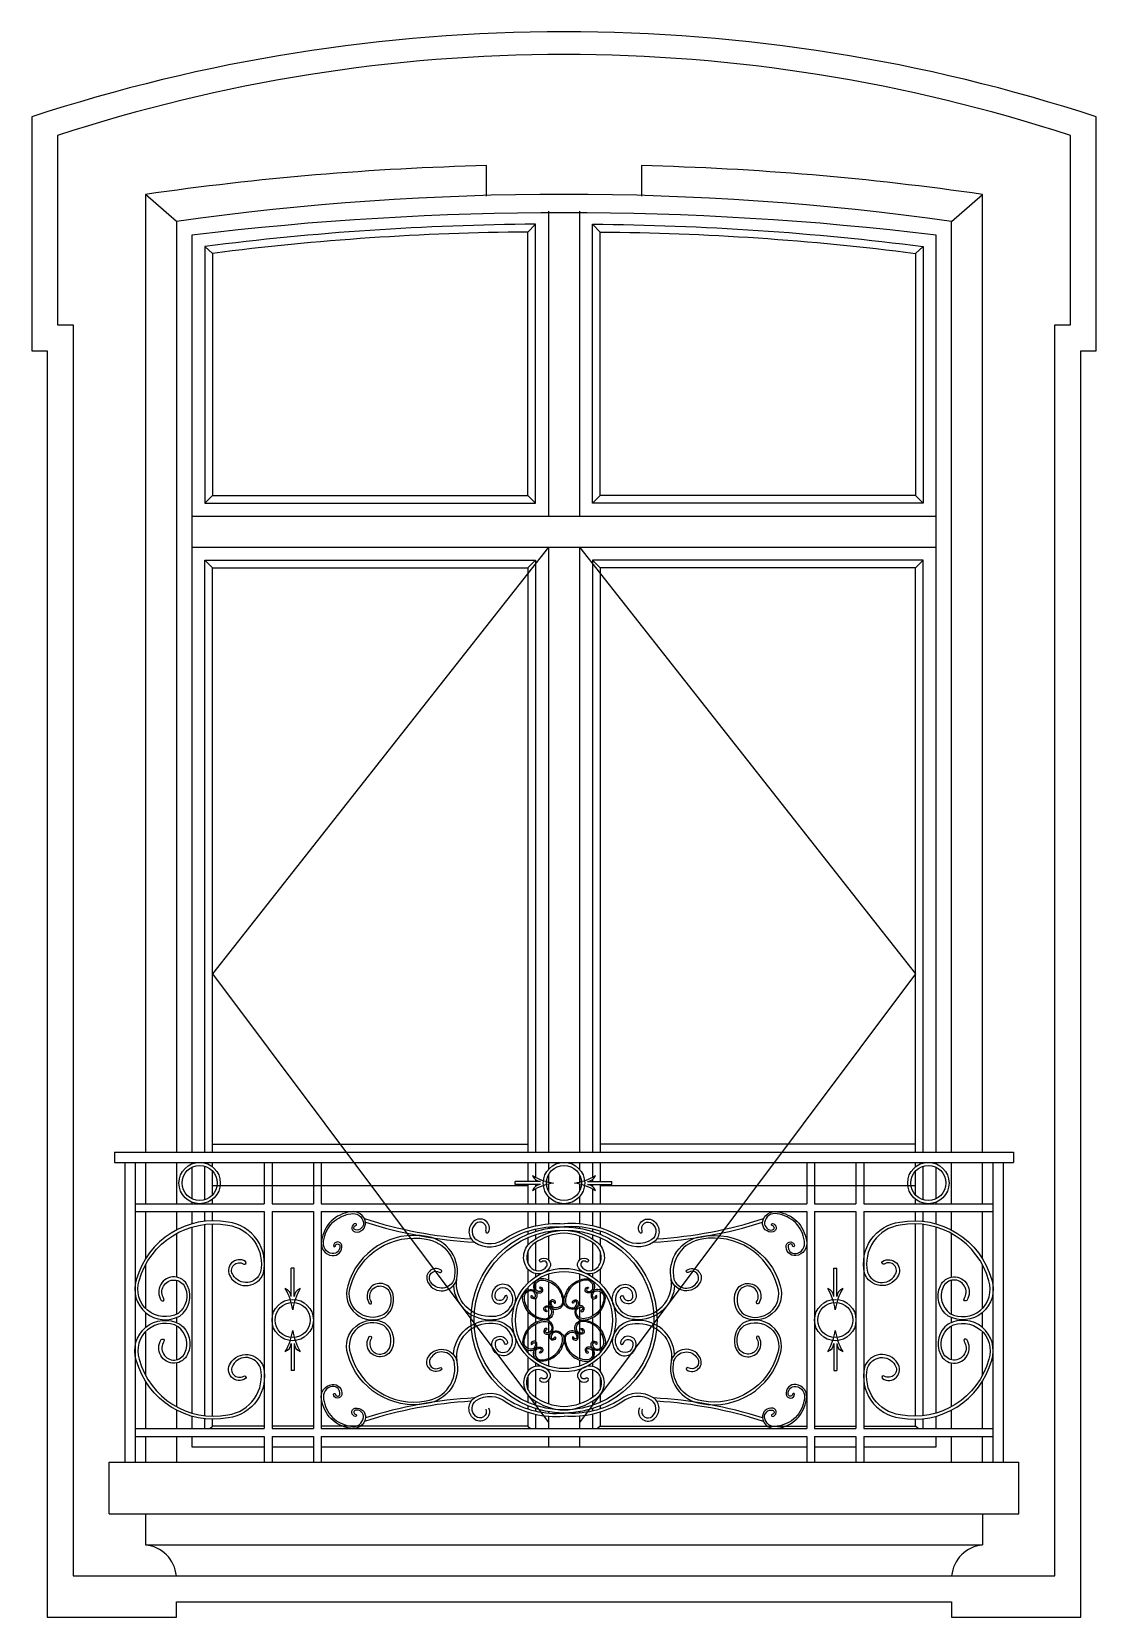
# Model space of a CAD drawing. Header units: metres. Extents: x 1382 to 3442, y 4255 to 7322.
import ezdxf

# ---------------------------------------------------------------- set-up
doc = ezdxf.new("R2010")
doc.units = ezdxf.units.M
for name, color, linetype in [('3', 3, 'Continuous'), ('4', 4, 'Continuous'), ('7', 7, 'Continuous')]:
    doc.layers.add(name, color=color, linetype=linetype)

msp = doc.modelspace()

# ---------------------------------------------------------------- hatches: boundary and pattern name
at = {"layer": '3'}
h = msp.add_hatch(dxfattribs=at)
h.set_pattern_fill('AR-RROOF', scale=200)
h.paths.add_polyline_path([(2341.82, 6934.51, 0.03), (1731.82, 6893.36), (1731.82, 6424.95), (2341.82, 6424.95)])
h.paths.add_polyline_path([(3091.82, 6893.36, 0.03), (2481.82, 6934.51), (2481.82, 6424.95), (3091.82, 6424.95)])
h.paths.add_polyline_path([(2341.82, 6284.95), (1731.82, 6284.95), (1731.82, 5169.95), (2341.82, 5169.95)])
h.paths.add_polyline_path([(3091.82, 6284.95), (2481.82, 6284.95), (2481.82, 5169.95), (3091.82, 5169.95)])
h.paths.add_polyline_path([(2341.82, 5139.95), (1731.82, 5139.95), (1731.82, 4624.95), (2341.82, 4624.95)])
h.paths.add_polyline_path([(3091.82, 5139.95), (2481.82, 5139.95), (2481.82, 4624.95), (3091.82, 4624.95)])

# ---------------------------------------------------------------- linework, layer by layer
for p, q in [((1661.82, 6954.95), (1601.82, 7007.21)), ((3161.82, 6954.95), (3221.82, 7007.21)), ((2341.82, 6934.51), (2356.82, 6949.68)), ((2481.82, 6934.51), (2466.82, 6949.68)), ((1716.82, 6906.62), (1731.82, 6893.36)), ((3106.82, 6906.62), (3091.82, 6893.36)), ((1716.82, 6409.95), (1731.82, 6424.95)), ((2341.82, 6424.95), (2356.82, 6409.95)), ((2481.82, 6424.95), (2466.82, 6409.95)), ((3106.82, 6409.95), (3091.82, 6424.95)), ((2381.82, 6324.95), (1731.82, 5499.7)), ((2441.82, 6324.95), (3091.82, 5499.7)), ((1731.82, 6284.95), (1716.82, 6299.95)), ((2341.82, 6284.95), (2356.82, 6299.95)), ((2481.82, 6284.95), (2466.82, 6299.95)), ((3091.82, 6284.95), (3106.82, 6299.95)), ((1731.82, 5499.7), (2381.82, 4632.02)), ((3091.82, 5499.7), (2441.82, 4632.02)), ((1731.82, 5169.95), (2341.82, 5169.95)), ((3091.82, 5169.95), (2481.82, 5169.95)), ((2366.46, 5097.95), (2317.53, 5097.95)), ((2317.53, 5091.95), (2317.53, 5097.95)), ((2366.46, 5091.95), (2317.53, 5091.95)), ((2457.19, 5097.95), (2504.56, 5097.95)), ((2457.19, 5091.95), (2504.56, 5091.95)), ((2504.56, 5091.95), (2504.56, 5097.95)), ((1889.82, 4929.97), (1883.82, 4929.97)), ((1883.82, 4875.32), (1883.82, 4929.97)), ((1889.82, 4875.32), (1889.82, 4929.97)), ((2933.82, 4929.97), (2939.82, 4929.97)), ((2933.82, 4875.32), (2933.82, 4929.97)), ((2939.82, 4875.32), (2939.82, 4929.97)), ((1883.82, 4784.59), (1883.82, 4732.44)), ((1889.82, 4784.59), (1889.82, 4732.44)), ((2933.82, 4784.59), (2933.82, 4732.44)), ((2939.82, 4784.59), (2939.82, 4732.44)), ((1889.82, 4732.44), (1883.82, 4732.44)), ((2933.82, 4732.44), (2939.82, 4732.44)), ((1726.82, 4619.95), (1731.82, 4624.95)), ((2341.82, 4624.95), (2346.82, 4619.95)), ((2481.82, 4624.95), (2476.82, 4619.95)), ((3096.82, 4619.95), (3091.82, 4624.95))]:
    msp.add_line(p, q, dxfattribs=at)
for points in [[(2356.82, 6949.68, 0.03), (1716.82, 6906.62), (1716.82, 6409.95), (2356.82, 6409.95)], [(2341.82, 6934.51, 0.03), (1731.82, 6893.36), (1731.82, 6424.95), (2341.82, 6424.95)], [(2466.82, 6949.68, -0.03), (3106.82, 6906.62), (3106.82, 6409.95), (2466.82, 6409.95)], [(2481.82, 6934.51, -0.03), (3091.82, 6893.36), (3091.82, 6424.95), (2481.82, 6424.95)], [(1637.64, 4871.24, -1.09), (1678.11, 4893.63, -0.35), (1665.26, 4842.8, -0.68), (1589.95, 4905.95, -0.39), (1761.3, 5013.4, -0.44), (1824.38, 4922.51, -0.64), (1771.42, 4916.74, -0.83), (1792.08, 4938.22, 0.94), (1795.39, 4943.23, 0.83), (1766.4, 4913.46, 0.64), (1830.17, 4920.9, 0.44), (1762.26, 5019.32, 0.39), (1584.2, 4907.67, 0.68), (1668.52, 4837.74, 0.35), (1683.58, 4896.09, 1.09), (1632.65, 4867.9, 0.93)], [(3186, 4871.24, 1.09), (3145.54, 4893.63, 0.35), (3158.38, 4842.8, 0.68), (3233.69, 4905.95, 0.39), (3062.34, 5013.4, 0.44), (2999.26, 4922.51, 0.64), (3052.22, 4916.74, 0.83), (3031.56, 4938.22, -0.94), (3028.26, 4943.23, -0.83), (3057.24, 4913.46, -0.64), (2993.47, 4920.9, -0.44), (3061.38, 5019.32, -0.39), (3239.44, 4907.67, -0.68), (3155.12, 4837.74, -0.35), (3140.06, 4896.09, -1.09), (3190.99, 4867.9, -0.93)], [(2039.34, 4864.91, -1.09), (2073.94, 4884.06, -0.35), (2062.96, 4840.59, -0.68), (1998.56, 4894.58, -0.39), (2145.07, 4986.45, -0.44), (2199, 4908.75, -0.64), (2153.72, 4903.82, -0.83), (2171.39, 4922.18, 0.94), (2174.21, 4926.46, 0.83), (2149.43, 4901.01, 0.64), (2203.95, 4907.37, 0.44), (2145.89, 4991.52, 0.39), (1993.65, 4896.06, 0.68), (2065.74, 4836.26, 0.35), (2078.62, 4886.16, 1.09), (2035.08, 4862.05, 0.93)], [(2784.3, 4864.91, 1.09), (2749.7, 4884.06, 0.35), (2760.69, 4840.59, 0.68), (2825.08, 4894.58, 0.39), (2678.57, 4986.45, 0.44), (2624.64, 4908.75, 0.64), (2669.92, 4903.82, 0.83), (2652.26, 4922.18, -0.94), (2649.43, 4926.46, -0.83), (2674.21, 4901.01, -0.64), (2619.69, 4907.37, -0.44), (2677.75, 4991.52, -0.39), (2829.99, 4896.06, -0.68), (2757.9, 4836.26, -0.35), (2745.02, 4886.16, -1.09), (2788.57, 4862.05, -0.93)], [(1637.64, 4788.67, 1.09), (1678.11, 4766.27, 0.35), (1665.26, 4817.11, 0.68), (1589.95, 4753.96, 0.39), (1761.3, 4646.51, 0.44), (1824.38, 4737.39, 0.64), (1771.42, 4743.16, 0.83), (1792.08, 4721.68, -0.94), (1795.39, 4716.67, -0.83), (1766.4, 4746.45, -0.64), (1830.17, 4739, -0.44), (1762.26, 4640.58, -0.39), (1584.2, 4752.24, -0.68), (1668.52, 4822.17, -0.35), (1683.58, 4763.82, -1.09), (1632.65, 4792, -0.93)], [(2039.34, 4795, 1.09), (2073.94, 4775.85, 0.35), (2062.96, 4819.32, 0.68), (1998.56, 4765.32, 0.39), (2145.07, 4673.45, 0.44), (2199, 4751.16, 0.64), (2153.72, 4756.09, 0.83), (2171.39, 4737.72, -0.94), (2174.21, 4733.44, -0.83), (2149.43, 4758.9, -0.64), (2203.95, 4752.53, -0.44), (2145.89, 4668.39, -0.39), (1993.65, 4763.85, -0.68), (2065.74, 4823.64, -0.35), (2078.62, 4773.75, -1.09), (2035.08, 4797.85, -0.93)], [(2784.3, 4795, -1.09), (2749.7, 4775.85, -0.35), (2760.69, 4819.32, -0.68), (2825.08, 4765.32, -0.39), (2678.57, 4673.45, -0.44), (2624.64, 4751.16, -0.64), (2669.92, 4756.09, -0.83), (2652.26, 4737.72, 0.94), (2649.43, 4733.44, 0.83), (2674.21, 4758.9, 0.64), (2619.69, 4752.53, 0.44), (2677.75, 4668.39, 0.39), (2829.99, 4763.85, 0.68), (2757.9, 4823.64, 0.35), (2745.02, 4773.75, 1.09), (2788.57, 4797.85, 0.93)], [(3186, 4788.67, -1.09), (3145.54, 4766.27, -0.35), (3158.38, 4817.11, -0.68), (3233.69, 4753.96, -0.39), (3062.34, 4646.51, -0.44), (2999.26, 4737.39, -0.64), (3052.22, 4743.16, -0.83), (3031.56, 4721.68, 0.94), (3028.26, 4716.67, 0.83), (3057.24, 4746.45, 0.64), (2993.47, 4739, 0.44), (3061.38, 4640.58, 0.39), (3239.44, 4752.24, 0.68), (3155.12, 4822.17, 0.35), (3140.06, 4763.82, 1.09), (3190.99, 4792, 0.93)]]:
    msp.add_lwpolyline(points, format="xyb", close=True, dxfattribs=at)
for points in [[(1716.82, 5154.95), (1716.82, 6299.95), (2356.82, 6299.95), (2356.82, 5154.95)], [(3106.82, 5154.95), (3106.82, 6299.95), (2466.82, 6299.95), (2466.82, 5154.95)], [(1731.82, 5154.95), (1731.82, 6284.95), (2341.82, 6284.95), (2341.82, 5154.95)], [(3091.82, 5154.95), (3091.82, 6284.95), (2481.82, 6284.95), (2481.82, 5154.95)], [(1716.82, 5133.68), (1716.82, 5134.95)], [(1716.82, 5062.46), (1716.82, 5127.45)], [(1731.82, 5126.18), (1731.82, 5134.95)], [(2341.82, 5134.95), (2341.82, 5097.95)], [(2356.82, 5134.95), (2356.82, 5105.98)], [(2466.82, 5134.95), (2466.82, 5105.98)], [(2481.82, 5134.95), (2481.82, 5097.95)], [(3091.82, 5126.18), (3091.82, 5134.95)], [(3106.82, 5133.68), (3106.82, 5134.95)], [(3106.82, 5062.46), (3106.82, 5127.45)], [(1731.82, 5071.91), (1731.82, 5118)], [(2341.82, 5091.95), (2341.82, 5054.95)], [(2356.82, 5101.39), (2356.82, 5097.95)], [(2356.82, 5091.95), (2356.82, 5088.52)], [(2466.82, 5101.39), (2466.82, 5097.95)], [(2466.82, 5091.95), (2466.82, 5088.52)], [(2481.82, 5091.95), (2481.82, 5054.95)], [(3091.82, 5071.91), (3091.82, 5118)], [(1731.82, 5054.95), (1731.82, 5063.73)], [(2356.82, 5083.5), (2356.82, 5054.95)], [(2466.82, 5083.5), (2466.82, 5054.95)], [(3091.82, 5054.95), (3091.82, 5063.73)], [(1716.82, 5054.95), (1716.82, 5056.22)], [(1716.82, 5020.96), (1716.82, 5039.95)], [(1731.82, 5021.9), (1731.82, 5039.95)], [(2341.82, 5039.95), (2341.82, 5007.99)], [(2356.82, 5039.95), (2356.82, 5011.99)], [(2466.82, 5039.95), (2466.82, 5011.99)], [(2481.82, 5039.95), (2481.82, 5007.99)], [(3091.82, 5021.9), (3091.82, 5039.95)], [(3106.82, 5054.95), (3106.82, 5056.22)], [(3106.82, 5020.96), (3106.82, 5039.95)], [(1716.82, 4644.98), (1716.82, 5014.92)], [(1731.82, 4644.01), (1731.82, 5015.9)], [(2341.82, 5001.7), (2341.82, 4995.78)], [(2356.82, 5005.84), (2356.82, 5001.34)], [(2466.82, 5005.84), (2466.82, 5001.34)], [(2481.82, 5001.7), (2481.82, 4995.78)], [(3091.82, 4644.01), (3091.82, 5015.9)], [(3106.82, 4644.98), (3106.82, 5014.92)], [(2341.82, 4989.25), (2341.82, 4974.61)], [(2356.82, 4995.03), (2356.82, 4986.82)], [(2356.82, 4979.61), (2356.82, 4925.88)], [(2466.82, 4995.03), (2466.82, 4986.82)], [(2466.82, 4979.61), (2466.82, 4925.88)], [(2481.82, 4989.25), (2481.82, 4974.61)], [(2341.82, 4962.7), (2341.82, 4940.47)], [(2481.82, 4962.7), (2481.82, 4940.47)], [(2341.82, 4928.59), (2341.82, 4901.37)], [(2356.82, 4919.73), (2356.82, 4913.47)], [(2466.82, 4919.73), (2466.82, 4913.47)], [(2481.82, 4928.59), (2481.82, 4901.37)], [(2341.82, 4892.69), (2341.82, 4887.91)], [(2341.82, 4884.91), (2341.82, 4851.15)], [(2356.82, 4906.18), (2356.82, 4904.54)], [(2356.82, 4899.92), (2356.82, 4888.99)], [(2356.82, 4885.02), (2356.82, 4884.75)], [(2466.82, 4906.18), (2466.82, 4904.54)], [(2466.82, 4899.92), (2466.82, 4888.99)], [(2466.82, 4885.02), (2466.82, 4884.75)], [(2481.82, 4892.69), (2481.82, 4887.91)], [(2481.82, 4884.91), (2481.82, 4851.15)], [(2341.82, 4846.47), (2341.82, 4813.43)], [(2356.82, 4871.74), (2356.82, 4837.7)], [(2466.82, 4871.74), (2466.82, 4837.7)], [(2481.82, 4846.47), (2481.82, 4813.43)], [(2356.82, 4834.67), (2356.82, 4825.23)], [(2356.82, 4822.21), (2356.82, 4788.16)], [(2466.82, 4834.67), (2466.82, 4825.23)], [(2466.82, 4822.21), (2466.82, 4788.16)], [(2341.82, 4808.76), (2341.82, 4775)], [(2481.82, 4808.76), (2481.82, 4775)], [(2341.82, 4772), (2341.82, 4767.21)], [(2341.82, 4758.54), (2341.82, 4731.32)], [(2356.82, 4775.15), (2356.82, 4774.88)], [(2356.82, 4770.91), (2356.82, 4759.99)], [(2356.82, 4755.37), (2356.82, 4753.72)], [(2466.82, 4775.15), (2466.82, 4774.88)], [(2466.82, 4770.91), (2466.82, 4759.99)], [(2466.82, 4755.37), (2466.82, 4753.72)], [(2481.82, 4772), (2481.82, 4767.21)], [(2481.82, 4758.54), (2481.82, 4731.32)], [(2356.82, 4746.44), (2356.82, 4740.18)], [(2356.82, 4734.02), (2356.82, 4680.3)], [(2466.82, 4746.44), (2466.82, 4740.18)], [(2466.82, 4734.02), (2466.82, 4680.3)], [(2341.82, 4719.43), (2341.82, 4697.21)], [(2481.82, 4719.43), (2481.82, 4697.21)], [(2341.82, 4685.29), (2341.82, 4670.65)], [(2341.82, 4664.12), (2341.82, 4658.2)], [(2356.82, 4673.09), (2356.82, 4664.87)], [(2466.82, 4673.09), (2466.82, 4664.87)], [(2481.82, 4685.29), (2481.82, 4670.65)], [(2481.82, 4664.12), (2481.82, 4658.2)], [(1716.82, 4619.95), (1716.82, 4638.94)], [(1831.82, 4624.95), (1731.82, 4624.95), (1731.82, 4638)], [(2341.82, 4651.91), (2341.82, 4624.95), (1941.82, 4624.95)], [(2356.82, 4658.56), (2356.82, 4654.06)], [(2356.82, 4647.91), (2356.82, 4619.95)], [(2466.82, 4658.56), (2466.82, 4654.06)], [(2466.82, 4647.91), (2466.82, 4619.95)], [(2481.82, 4651.91), (2481.82, 4624.95), (2881.82, 4624.95)], [(2991.82, 4624.95), (3091.82, 4624.95), (3091.82, 4638)], [(3106.82, 4619.95), (3106.82, 4638.94)], [(1926.82, 4624.95), (1846.82, 4624.95)], [(2896.82, 4624.95), (2976.82, 4624.95)]]:
    msp.add_lwpolyline(points, dxfattribs=at)
for points in [[(1963.77, 5018.37, -0.15), (1999.32, 5035.49, -0.44), (2023.72, 5018.72, -0.5), (2008.24, 5004.23, -0.83), (2009, 5012.72, 0.79), (2008.63, 5016.59, 0.84), (2007.37, 5000.44, 0.51), (2027.58, 5019.21, 0.44), (1998.6, 5039.31, 0.15), (1961.02, 5021.12, 0.15), (1942.83, 4983.55, 0.44), (1962.93, 4954.57, 0.51), (1981.71, 4974.77, 0.84), (1965.56, 4973.52, 0.79), (1969.43, 4973.14, -0.83), (1977.91, 4973.91, -0.5), (1963.42, 4958.43, -0.44), (1946.66, 4982.82, -0.15), (1963.77, 5018.37)], [(2859.87, 5018.37, 0.15), (2824.32, 5035.49, 0.44), (2799.92, 5018.72, 0.5), (2815.41, 5004.23, 0.83), (2814.64, 5012.72, -0.79), (2815.02, 5016.59, -0.84), (2816.27, 5000.44, -0.51), (2796.07, 5019.21, -0.44), (2825.05, 5039.31, -0.15), (2862.62, 5021.12, -0.15), (2880.81, 4983.55, -0.44), (2860.71, 4954.57, -0.51), (2841.93, 4974.77, -0.84), (2858.08, 4973.52, -0.79), (2854.21, 4973.14, 0.83), (2845.73, 4973.91, 0.5), (2860.22, 4958.43, 0.44), (2876.99, 4982.82, 0.15), (2859.87, 5018.37)], [(2266.02, 4999.92, 0.81), (2236.8, 5020.57, 0.48), (2238.35, 4980.57, 0.33), (2303.52, 4984.22, -0.16), (2411.82, 5009.95)], [(2260.5, 5002.26, 0.81), (2240.79, 5016.09, 0.48), (2241.78, 4985.49, 0.33), (2300.01, 4989.12, -0.16), (2411.82, 5015.97, -0.16)], [(2411.82, 4997.95, 0.15), (2354.35, 4977.84, 0.44), (2346.03, 4932.92, 0.5), (2378.73, 4934, 0.83), (2368.64, 4942.42, -0.79), (2364.83, 4947.06, -0.84), (2383.82, 4930.8, -0.51), (2341.28, 4929.24, -0.44), (2350.97, 4982.8, -0.15), (2411.82, 5003.95, -0.15), (2472.67, 4982.8, -0.44), (2482.36, 4929.24, -0.51), (2439.83, 4930.8, -0.84), (2458.82, 4947.06, -0.79), (2455.01, 4942.42, 0.83), (2444.91, 4934, 0.5), (2477.62, 4932.92, 0.44), (2469.29, 4977.84, 0.15), (2411.82, 4997.95)], [(2557.62, 4999.92, -0.81), (2586.85, 5020.57, -0.48), (2585.29, 4980.57, -0.33), (2520.13, 4984.22, 0.16), (2411.82, 5009.95)], [(2563.15, 5002.26, -0.81), (2582.85, 5016.09, -0.48), (2581.86, 4985.49, -0.33), (2523.63, 4989.12, 0.16), (2411.82, 5015.97, 0.16)], [(2197.86, 4896.7, 0.42), (2274.03, 4830.76, 0.27), (2312.99, 4852.62, 0.34), (2310.61, 4891.26, 0.69), (2272.36, 4878.15, 0.96), (2302.55, 4873.8, 0.98), (2296.65, 4874.88, -0.97), (2278.35, 4877.72, -0.69), (2306.03, 4887.38, -0.34), (2307.91, 4855.82, -0.27), (2273.81, 4836.76, -0.48), (2204.37, 4909.31)], [(2396.91, 4894.97, -0.15), (2408.8, 4870.28, -0.44), (2397.15, 4853.34, -0.5), (2387.09, 4864.09, -0.83), (2392.98, 4863.56, 0.79), (2395.67, 4863.82, 0.84), (2384.46, 4864.69, 0.51), (2397.49, 4850.66, 0.44), (2411.45, 4870.78, 0.15), (2398.82, 4896.88, 0.15), (2372.73, 4909.51, 0.44), (2352.6, 4895.55, 0.51), (2366.63, 4882.51, 0.84), (2365.76, 4893.73, 0.79), (2365.5, 4891.04, -0.83), (2366.03, 4885.15, -0.5), (2355.28, 4895.21, -0.44), (2372.22, 4906.85, -0.15), (2396.91, 4894.97)], [(2426.73, 4894.97, 0.15), (2414.85, 4870.28, 0.44), (2426.49, 4853.34, 0.5), (2436.55, 4864.09, 0.83), (2430.66, 4863.56, -0.79), (2427.97, 4863.82, -0.84), (2439.19, 4864.69, -0.51), (2426.15, 4850.66, -0.44), (2412.19, 4870.78, -0.15), (2424.82, 4896.88, -0.15), (2450.92, 4909.51, -0.44), (2471.04, 4895.55, -0.51), (2457.01, 4882.51, -0.84), (2457.88, 4893.73, -0.79), (2458.14, 4891.04, 0.83), (2457.61, 4885.15, 0.5), (2468.36, 4895.21, 0.44), (2451.42, 4906.85, 0.15), (2426.73, 4894.97)], [(2625.79, 4896.7, -0.42), (2549.61, 4830.76, -0.27), (2510.65, 4852.62, -0.34), (2513.04, 4891.26, -0.69), (2551.29, 4878.15, -0.96), (2521.09, 4873.8, -0.98), (2527, 4874.88, 0.97), (2545.3, 4877.72, 0.69), (2517.61, 4887.38, 0.34), (2515.73, 4855.82, 0.27), (2549.84, 4836.76, 0.48), (2619.27, 4909.31)], [(2346.76, 4844.81, 0.15), (2371.45, 4832.93, 0.44), (2388.39, 4844.57, 0.5), (2377.64, 4854.63, 0.83), (2378.17, 4848.74, -0.79), (2377.91, 4846.05, -0.84), (2377.04, 4857.27, -0.51), (2391.07, 4844.23, -0.44), (2370.94, 4830.27, -0.15), (2344.85, 4842.9, -0.15), (2332.22, 4868.99, -0.44), (2346.18, 4889.12, -0.51), (2359.21, 4875.09, -0.84), (2348, 4875.96, -0.79), (2350.69, 4876.22, 0.83), (2356.58, 4875.69, 0.5), (2346.51, 4886.44, 0.44), (2334.87, 4869.5, 0.15), (2346.76, 4844.81)], [(2476.88, 4844.81, -0.15), (2452.2, 4832.93, -0.44), (2435.26, 4844.57, -0.5), (2446.01, 4854.63, -0.83), (2445.47, 4848.74, 0.79), (2445.74, 4846.05, 0.84), (2446.61, 4857.27, 0.51), (2432.58, 4844.23, 0.44), (2452.7, 4830.27, 0.15), (2478.79, 4842.9, 0.15), (2491.43, 4868.99, 0.44), (2477.47, 4889.12, 0.51), (2464.43, 4875.09, 0.84), (2475.64, 4875.96, 0.79), (2472.96, 4876.22, -0.83), (2467.06, 4875.69, -0.5), (2477.13, 4886.44, -0.44), (2488.77, 4869.5, -0.15), (2476.88, 4844.81)], [(2197.86, 4763.2, -0.42), (2274.03, 4829.15, -0.27), (2312.99, 4807.29, -0.34), (2310.61, 4768.64, -0.69), (2272.36, 4781.76, -0.96), (2302.55, 4786.1, -0.98), (2296.65, 4785.03, 0.97), (2278.35, 4782.19, 0.69), (2306.03, 4772.53, 0.34), (2307.91, 4804.09, 0.27), (2273.81, 4823.15, 0.48), (2204.37, 4750.59)], [(2346.76, 4815.09, -0.15), (2371.45, 4826.98, -0.44), (2388.39, 4815.34, -0.5), (2377.64, 4805.27, -0.83), (2378.17, 4811.17, 0.79), (2377.91, 4813.85, 0.84), (2377.04, 4802.64, 0.51), (2391.07, 4815.68, 0.44), (2370.94, 4829.63, 0.15), (2344.85, 4817, 0.15), (2332.22, 4790.91, 0.44), (2346.18, 4770.79, 0.51), (2359.21, 4784.82, 0.84), (2348, 4783.95, 0.79), (2350.69, 4783.68, -0.83), (2356.58, 4784.21, -0.5), (2346.51, 4773.46, -0.44), (2334.87, 4790.4, -0.15), (2346.76, 4815.09)], [(2476.88, 4815.09, 0.15), (2452.2, 4826.98, 0.44), (2435.26, 4815.34, 0.5), (2446.01, 4805.27, 0.83), (2445.47, 4811.17, -0.79), (2445.74, 4813.85, -0.84), (2446.61, 4802.64, -0.51), (2432.58, 4815.68, -0.44), (2452.7, 4829.63, -0.15), (2478.79, 4817, -0.15), (2491.43, 4790.91, -0.44), (2477.47, 4770.79, -0.51), (2464.43, 4784.82, -0.84), (2475.64, 4783.95, -0.79), (2472.96, 4783.68, 0.83), (2467.06, 4784.21, 0.5), (2477.13, 4773.46, 0.44), (2488.77, 4790.4, 0.15), (2476.88, 4815.09)], [(2625.79, 4763.2, 0.42), (2549.61, 4829.15, 0.27), (2510.65, 4807.29, 0.34), (2513.04, 4768.64, 0.69), (2551.29, 4781.76, 0.96), (2521.09, 4786.1, 0.98), (2527, 4785.03, -0.97), (2545.3, 4782.19, -0.69), (2517.61, 4772.53, -0.34), (2515.73, 4804.09, -0.27), (2549.84, 4823.15, -0.48), (2619.27, 4750.59)], [(2396.91, 4764.94, 0.15), (2408.8, 4789.63, 0.44), (2397.15, 4806.57, 0.5), (2387.09, 4795.82, 0.83), (2392.98, 4796.35, -0.79), (2395.67, 4796.09, -0.84), (2384.46, 4795.22, -0.51), (2397.49, 4809.25, -0.44), (2411.45, 4789.12, -0.15), (2398.82, 4763.03, -0.15), (2372.73, 4750.4, -0.44), (2352.6, 4764.36, -0.51), (2366.63, 4777.39, -0.84), (2365.76, 4766.18, -0.79), (2365.5, 4768.87, 0.83), (2366.03, 4774.76, 0.5), (2355.28, 4764.69, 0.44), (2372.22, 4753.05, 0.15), (2396.91, 4764.94)], [(2426.73, 4764.94, -0.15), (2414.85, 4789.63, -0.44), (2426.49, 4806.57, -0.5), (2436.55, 4795.82, -0.83), (2430.66, 4796.35, 0.79), (2427.97, 4796.09, 0.84), (2439.19, 4795.22, 0.51), (2426.15, 4809.25, 0.44), (2412.19, 4789.12, 0.15), (2424.82, 4763.03, 0.15), (2450.92, 4750.4, 0.44), (2471.04, 4764.36, 0.51), (2457.01, 4777.39, 0.84), (2457.88, 4766.18, 0.79), (2458.14, 4768.87, -0.83), (2457.61, 4774.76, -0.5), (2468.36, 4764.69, -0.44), (2451.42, 4753.05, -0.15), (2426.73, 4764.94)], [(2411.82, 4661.96, -0.15), (2354.35, 4682.07, -0.44), (2346.03, 4726.98, -0.5), (2378.73, 4725.9, -0.83), (2368.64, 4717.48, 0.79), (2364.83, 4712.85, 0.84), (2383.82, 4729.1, 0.51), (2341.28, 4730.66, 0.44), (2350.97, 4677.1, 0.15), (2411.82, 4655.95, 0.15), (2472.67, 4677.1, 0.44), (2482.36, 4730.66, 0.51), (2439.83, 4729.1, 0.84), (2458.82, 4712.85, 0.79), (2455.01, 4717.48, -0.83), (2444.91, 4725.9, -0.5), (2477.62, 4726.98, -0.44), (2469.29, 4682.07, -0.15), (2411.82, 4661.96)], [(1963.77, 4641.53, 0.15), (1999.32, 4624.41, 0.44), (2023.72, 4641.18, 0.5), (2008.24, 4655.67, 0.83), (2009, 4647.19, -0.79), (2008.63, 4643.32, -0.84), (2007.37, 4659.47, -0.51), (2027.58, 4640.69, -0.44), (1998.6, 4620.59, -0.15), (1961.02, 4638.78, -0.15), (1942.83, 4676.35, -0.44), (1962.93, 4705.33, -0.51), (1981.71, 4685.13, -0.84), (1965.56, 4686.38, -0.79), (1969.43, 4686.76, 0.83), (1977.91, 4686, 0.5), (1963.42, 4701.48, 0.44), (1946.66, 4677.08, 0.15), (1963.77, 4641.53)], [(2859.87, 4641.53, -0.15), (2824.32, 4624.41, -0.44), (2799.92, 4641.18, -0.5), (2815.41, 4655.67, -0.83), (2814.64, 4647.19, 0.79), (2815.02, 4643.32, 0.84), (2816.27, 4659.47, 0.51), (2796.07, 4640.69, 0.44), (2825.05, 4620.59, 0.15), (2862.62, 4638.78, 0.15), (2880.81, 4676.35, 0.44), (2860.71, 4705.33, 0.51), (2841.93, 4685.13, 0.84), (2858.08, 4686.38, 0.79), (2854.21, 4686.76, -0.83), (2845.73, 4686, -0.5), (2860.22, 4701.48, -0.44), (2876.99, 4677.08, -0.15), (2859.87, 4641.53)], [(2266.02, 4659.99, -0.81), (2236.8, 4639.34, -0.48), (2238.35, 4679.34, -0.33), (2303.52, 4675.68, 0.16), (2411.82, 4649.95)], [(2260.5, 4657.65, -0.81), (2240.79, 4643.82, -0.48), (2241.78, 4674.42, -0.33), (2300.01, 4670.79, 0.16), (2411.82, 4643.93, 0.16)], [(2557.62, 4659.99, 0.81), (2586.85, 4639.34, 0.48), (2585.29, 4679.34, 0.33), (2520.13, 4675.68, -0.16), (2411.82, 4649.95)], [(2563.15, 4657.65, 0.81), (2582.85, 4643.82, 0.48), (2581.86, 4674.42, 0.33), (2523.63, 4670.79, -0.16), (2411.82, 4643.93, -0.16)]]:
    msp.add_lwpolyline(points, format="xyb", dxfattribs=at)
for centre, radius in [((1706.82, 5094.95), 40), ((1706.82, 5094.95), 34), ((2411.82, 5094.95), 40), ((2411.82, 5094.95), 34), ((3116.82, 5094.95), 40), ((3116.82, 5094.95), 34), ((2411.82, 4829.95), 180), ((2411.82, 4829.95), 174), ((2411.82, 4829.95), 100), ((2411.82, 4829.95), 94), ((1886.82, 4829.95), 40), ((1886.82, 4829.95), 34), ((2936.82, 4829.95), 40), ((2936.82, 4829.95), 34)]:
    msp.add_circle(centre, radius, dxfattribs=at)
for centre, radius, start, end in [((2406.13, 5201.36), 107.37, 239.08, 262.32), ((2367.18, 5115.21), 17.27, 200.2, 267.61), ((2408.36, 4985.21), 110.98, 98.59, 121.14), ((2367.18, 5074.69), 17.27, 92.39, 159.8), ((2417.51, 5201.36), 107.37, 277.68, 300.92), ((2415.28, 4985.21), 110.98, 58.86, 81.41), ((2456.47, 5115.21), 17.27, 272.39, 339.8), ((2456.47, 5074.69), 17.27, 20.2, 87.61), ((2285.57, 5832.19), 846.93, 252.12, 266.39), ((2285.57, 5832.19), 852.93, 252.39, 266.83), ((2263.46, 5001.56), 3.04, 166.73, 327.29), ((2560.18, 5001.56), 3.04, 212.71, 13.27), ((2538.08, 5832.19), 852.93, 273.17, 287.61), ((2538.08, 5832.19), 846.93, 273.61, 287.88), ((1780.41, 4835.64), 107.37, 7.68, 30.92), ((1866.56, 4874.6), 17.27, 2.39, 69.8), ((1996.56, 4833.42), 110.98, 148.86, 171.41), ((1907.08, 4874.6), 17.27, 110.2, 177.61), ((2827.08, 4833.42), 110.98, 8.59, 31.14), ((2916.56, 4874.6), 17.27, 2.39, 69.8), ((3043.23, 4835.64), 107.37, 149.08, 172.32), ((2957.08, 4874.6), 17.27, 110.2, 177.61), ((1780.41, 4824.26), 107.37, 329.08, 352.32), ((1996.56, 4826.49), 110.98, 188.59, 211.14), ((2827.08, 4826.49), 110.98, 328.86, 351.41), ((3043.23, 4824.26), 107.37, 187.68, 210.92), ((1866.56, 4785.31), 17.27, 290.2, 357.61), ((1907.08, 4785.31), 17.27, 182.39, 249.8), ((2916.56, 4785.31), 17.27, 290.2, 357.61), ((2957.08, 4785.31), 17.27, 182.39, 249.8), ((2285.57, 3827.72), 846.93, 93.61, 107.88), ((2285.57, 3827.72), 852.93, 93.17, 107.61), ((2538.08, 3827.72), 852.93, 72.39, 86.83), ((2538.08, 3827.72), 846.93, 72.12, 86.39)]:
    msp.add_arc(centre, radius, start, end, dxfattribs=at)
at = {"layer": '4'}
for p, q in [((1531.82, 4554.95), (3291.82, 4554.95)), ((1531.82, 4454.95), (1531.82, 4554.95)), ((3291.82, 4454.95), (3291.82, 4554.95)), ((1531.82, 4454.95), (3291.82, 4454.95)), ((1601.82, 4454.95), (1601.82, 4394.95)), ((3221.82, 4454.95), (3221.82, 4394.95))]:
    msp.add_line(p, q, dxfattribs=at)
for points in [[(1661.82, 4284.95), (3161.82, 4284.95), (3161.82, 4254.95), (3411.82, 4254.95), (3411.82, 6704.95), (3441.82, 6704.95), (3441.82, 7157.29, 0.16), (1381.82, 7157.29), (1381.82, 6704.95), (1411.82, 6704.95), (1411.82, 4254.95), (1661.82, 4254.95)], [(3361.82, 4334.95), (3361.82, 6754.95), (3391.82, 6754.95), (3391.82, 7121.08, 0.16), (1431.82, 7121.08), (1431.82, 6754.95), (1461.82, 6754.95), (1461.82, 4334.95)]]:
    msp.add_lwpolyline(points, format="xyb", close=True, dxfattribs=at)
msp.add_lwpolyline([(3161.82, 5154.95), (3161.82, 6954.95, 0.07), (1661.82, 6954.95), (1661.82, 5154.95)], format="xyb", dxfattribs=at)
for points in [[(1661.82, 5134.95), (1661.82, 5054.95)], [(3161.82, 5054.95), (3161.82, 5134.95)], [(1661.82, 5039.95), (1661.82, 5004.13)], [(3161.82, 5004.13), (3161.82, 5039.95)], [(1661.82, 4997.32), (1661.82, 4912.93)], [(3161.82, 4912.93), (3161.82, 4997.32)], [(1661.82, 4906.82), (1661.82, 4841.11)], [(3161.82, 4841.11), (3161.82, 4906.82)], [(1661.82, 4834.61), (1661.82, 4825.3)], [(1661.82, 4818.79), (1661.82, 4753.08)], [(3161.82, 4825.3), (3161.82, 4834.61)], [(3161.82, 4753.08), (3161.82, 4818.79)], [(1661.82, 4746.98), (1661.82, 4662.59)], [(3161.82, 4662.59), (3161.82, 4746.98)], [(1661.82, 4655.78), (1661.82, 4619.95)], [(3161.82, 4619.95), (3161.82, 4655.78)], [(1661.82, 4604.95), (1661.82, 4554.95)], [(3161.82, 4554.95), (3161.82, 4604.95)]]:
    msp.add_lwpolyline(points, dxfattribs=at)
for centre, start, end in [((1595.52, 4328.65), 5.43, 84.57), ((3228.13, 4328.65), 95.43, 174.57)]:
    msp.add_arc(centre, 66.6, start, end, dxfattribs=at)
at = {"layer": '7'}
for p, q in [((2381.82, 6974.87), (2381.82, 6384.95)), ((2441.82, 6974.87), (2441.82, 6384.95)), ((1691.82, 6384.95), (3131.82, 6384.95)), ((1691.82, 6324.95), (3131.82, 6324.95)), ((2381.82, 6324.95), (2381.82, 5154.95)), ((2441.82, 6324.95), (2441.82, 5154.95)), ((1541.82, 5154.95), (3281.82, 5154.95)), ((1541.82, 5134.95), (3281.82, 5134.95)), ((2381.82, 5134.95), (2381.82, 5121.41)), ((2441.82, 5134.95), (2441.82, 5121.41)), ((2381.82, 5110.95), (2381.82, 5096.78)), ((2381.82, 5092.98), (2381.82, 5078.95)), ((2441.82, 5110.95), (2441.82, 5096.78)), ((2441.82, 5092.98), (2441.82, 5078.95)), ((2381.82, 5068.49), (2381.82, 5054.95)), ((2441.82, 5068.49), (2441.82, 5054.95)), ((1581.82, 5054.95), (1831.82, 5054.95)), ((1581.82, 5039.95), (1831.82, 5039.95)), ((1846.82, 5054.95), (1926.82, 5054.95)), ((1846.82, 5039.95), (1926.82, 5039.95)), ((1941.82, 5054.95), (2881.82, 5054.95)), ((1941.82, 5039.95), (2881.82, 5039.95)), ((2381.82, 5039.95), (2381.82, 5015.82)), ((2441.82, 5039.95), (2441.82, 5015.82)), ((2896.82, 5054.95), (2976.82, 5054.95)), ((2896.82, 5039.95), (2976.82, 5039.95)), ((2991.82, 5054.95), (3241.82, 5054.95)), ((2991.82, 5039.95), (3241.82, 5039.95)), ((2381.82, 5009.8), (2381.82, 5007.43)), ((2381.82, 5001.35), (2381.82, 4998.65)), ((2441.82, 5009.8), (2441.82, 5007.43)), ((2441.82, 5001.35), (2441.82, 4998.65)), ((2381.82, 4992.32), (2381.82, 4946.26)), ((2441.82, 4992.32), (2441.82, 4946.26)), ((2381.82, 4928.22), (2381.82, 4925.35)), ((2381.82, 4919.04), (2381.82, 4907.22)), ((2441.82, 4928.22), (2441.82, 4925.35)), ((2441.82, 4919.04), (2441.82, 4907.22)), ((2381.82, 4904.34), (2381.82, 4857.2)), ((2441.82, 4904.34), (2441.82, 4857.2)), ((2381.82, 4854.42), (2381.82, 4834.58)), ((2441.82, 4854.42), (2441.82, 4834.58)), ((2381.82, 4831.51), (2381.82, 4828.4)), ((2381.82, 4825.33), (2381.82, 4805.48)), ((2441.82, 4831.51), (2441.82, 4828.4)), ((2441.82, 4825.33), (2441.82, 4805.48)), ((2381.82, 4802.7), (2381.82, 4755.56)), ((2441.82, 4802.7), (2441.82, 4755.56)), ((2381.82, 4752.69), (2381.82, 4740.87)), ((2381.82, 4734.56), (2381.82, 4731.69)), ((2441.82, 4752.69), (2441.82, 4740.87)), ((2441.82, 4734.56), (2441.82, 4731.69)), ((2381.82, 4713.64), (2381.82, 4667.58)), ((2441.82, 4713.64), (2441.82, 4667.58)), ((2381.82, 4661.25), (2381.82, 4658.56)), ((2381.82, 4652.47), (2381.82, 4650.1)), ((2381.82, 4644.08), (2381.82, 4619.95)), ((2441.82, 4661.25), (2441.82, 4658.56)), ((2441.82, 4652.47), (2441.82, 4650.1)), ((2441.82, 4644.08), (2441.82, 4619.95)), ((1581.82, 4619.95), (1831.82, 4619.95)), ((1581.82, 4604.95), (1831.82, 4604.95)), ((1846.82, 4619.95), (1926.82, 4619.95)), ((1846.82, 4604.95), (1926.82, 4604.95)), ((1941.82, 4619.95), (2881.82, 4619.95)), ((1941.82, 4604.95), (2881.82, 4604.95)), ((2381.82, 4604.95), (2381.82, 4584.95)), ((2441.82, 4604.95), (2441.82, 4584.95)), ((2896.82, 4619.95), (2976.82, 4619.95)), ((2896.82, 4604.95), (2976.82, 4604.95)), ((2991.82, 4619.95), (3241.82, 4619.95)), ((2991.82, 4604.95), (3241.82, 4604.95)), ((1601.82, 4394.95), (3221.82, 4394.95))]:
    msp.add_line(p, q, dxfattribs=at)
for points in [[(2261.82, 7003.68), (2261.82, 7062.98, 0.03), (1601.82, 7007.21), (1601.82, 5154.95)], [(3221.82, 5154.95), (3221.82, 7007.21, 0.03), (2561.82, 7062.98), (2561.82, 7003.68)], [(3131.82, 5154.95), (3131.82, 6928.64, 0.06), (1691.82, 6928.64), (1691.82, 5154.95)]]:
    msp.add_lwpolyline(points, format="xyb", dxfattribs=at)
for points in [[(1541.82, 5154.95), (1541.82, 5134.95)], [(3281.82, 5154.95), (3281.82, 5134.95)], [(1561.82, 5134.95), (1561.82, 4554.95)], [(1581.82, 5134.95), (1581.82, 4554.95)], [(1601.82, 5134.95), (1601.82, 5054.95)], [(1691.82, 5134.95), (1691.82, 5132.03)], [(1691.82, 5125.46), (1691.82, 5064.44)], [(1831.82, 5134.95), (1831.82, 5054.95)], [(1846.82, 5134.95), (1846.82, 5054.95)], [(1926.82, 5134.95), (1926.82, 5054.95)], [(1941.82, 5134.95), (1941.82, 5054.95)], [(2881.82, 5134.95), (2881.82, 5054.95)], [(2896.82, 5134.95), (2896.82, 5054.95)], [(2976.82, 5134.95), (2976.82, 5054.95)], [(2991.82, 5134.95), (2991.82, 5054.95)], [(3131.82, 5132.03), (3131.82, 5134.95)], [(3131.82, 5064.44), (3131.82, 5125.46)], [(3221.82, 5054.95), (3221.82, 5134.95)], [(3241.82, 5134.95), (3241.82, 4554.95)], [(3261.82, 5134.95), (3261.82, 4554.95)], [(1601.82, 5039.95), (1601.82, 4948.17)], [(1691.82, 5057.87), (1691.82, 5054.95)], [(1691.82, 5039.95), (1691.82, 5016.08)], [(1831.82, 5039.95), (1831.82, 4619.95)], [(1846.82, 5039.95), (1846.82, 4619.95)], [(1926.82, 5039.95), (1926.82, 4619.95)], [(1941.82, 5039.95), (1941.82, 4619.95)], [(2881.82, 5039.95), (2881.82, 4619.95)], [(2896.82, 5039.95), (2896.82, 4619.95)], [(2976.82, 5039.95), (2976.82, 4619.95)], [(2991.82, 5039.95), (2991.82, 4619.95)], [(3131.82, 5054.95), (3131.82, 5057.87)], [(3131.82, 5016.08), (3131.82, 5039.95)], [(3221.82, 4948.17), (3221.82, 5039.95)], [(1691.82, 5009.84), (1691.82, 4650.07)], [(3131.82, 4650.07), (3131.82, 5009.84)], [(1601.82, 4936.08), (1601.82, 4853.09)], [(3221.82, 4853.09), (3221.82, 4936.08)], [(1601.82, 4844.81), (1601.82, 4815.1)], [(3221.82, 4815.1), (3221.82, 4844.81)], [(1601.82, 4806.81), (1601.82, 4723.83)], [(3221.82, 4723.83), (3221.82, 4806.81)], [(1601.82, 4711.73), (1601.82, 4619.95)], [(3221.82, 4619.95), (3221.82, 4711.73)], [(1691.82, 4643.82), (1691.82, 4619.95)], [(3131.82, 4619.95), (3131.82, 4643.82)], [(1601.82, 4604.95), (1601.82, 4554.95)], [(1691.82, 4604.95), (1691.82, 4584.95), (1831.82, 4584.95)], [(1831.82, 4604.95), (1831.82, 4554.95)], [(1846.82, 4604.95), (1846.82, 4554.95)], [(1926.82, 4604.95), (1926.82, 4554.95)], [(1941.82, 4604.95), (1941.82, 4554.95)], [(2881.82, 4604.95), (2881.82, 4554.95)], [(2896.82, 4604.95), (2896.82, 4554.95)], [(2976.82, 4604.95), (2976.82, 4554.95)], [(2991.82, 4604.95), (2991.82, 4554.95)], [(2991.82, 4584.95), (3131.82, 4584.95), (3131.82, 4604.95)], [(3221.82, 4554.95), (3221.82, 4604.95)], [(1846.82, 4584.95), (1926.82, 4584.95)], [(1941.82, 4584.95), (2881.82, 4584.95)], [(2896.82, 4584.95), (2976.82, 4584.95)]]:
    msp.add_lwpolyline(points, dxfattribs=at)

doc.saveas('drawing.dxf')
